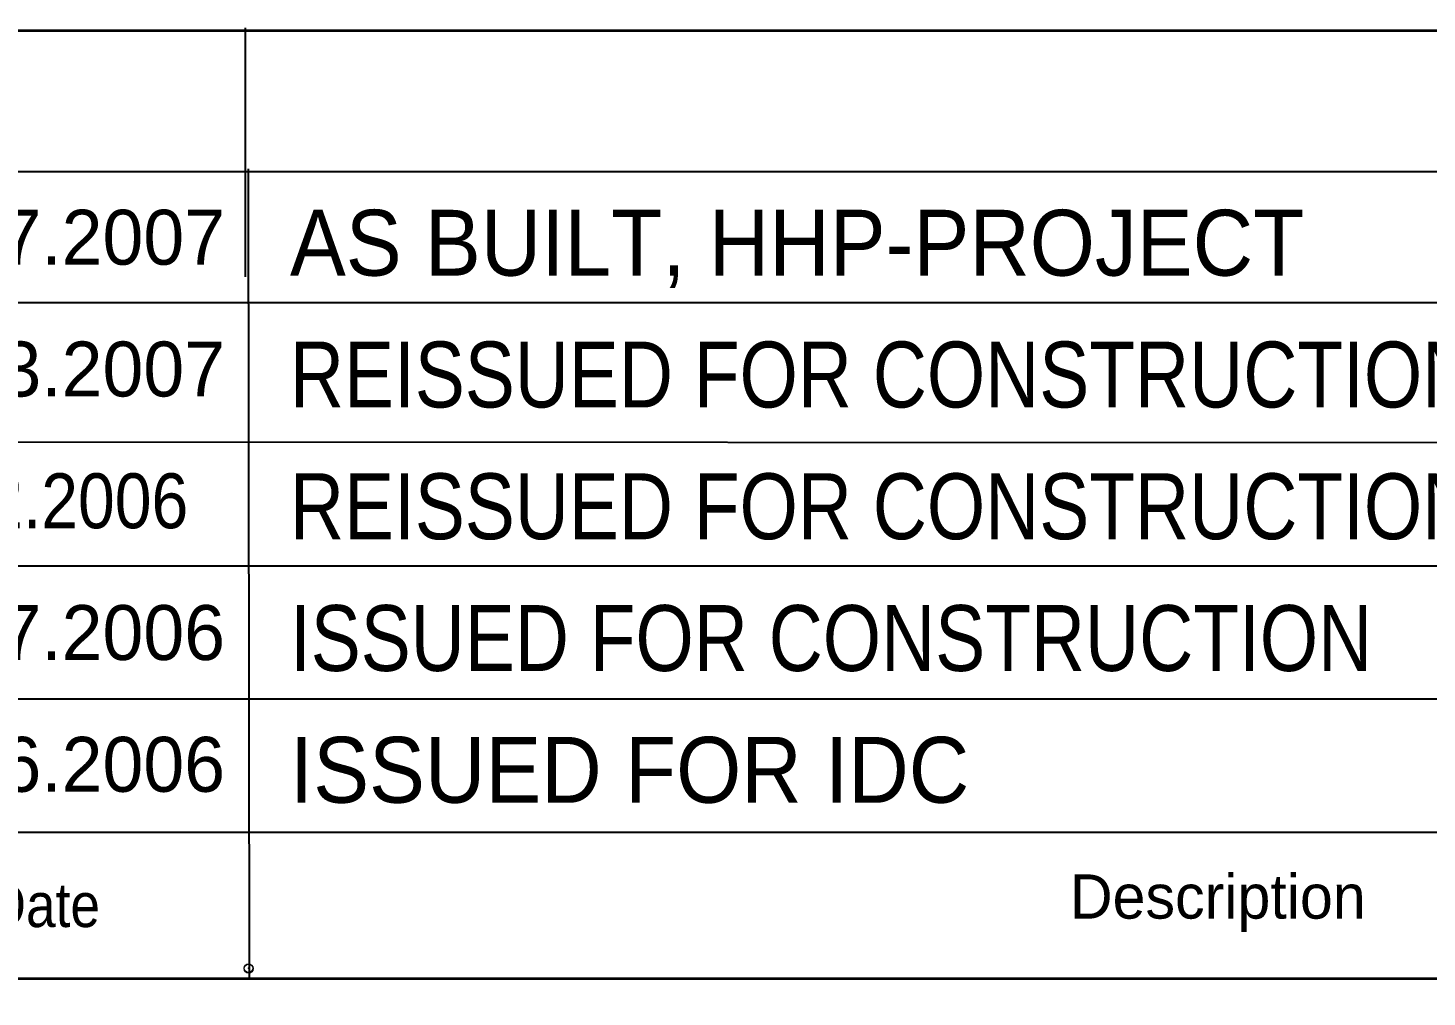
# Model space of a CAD drawing. Header units: millimetres. Extents: x 0 to 841, y 0 to 594.
# Drawn here: x 669.1 to 732.8, y 119.7 to 163.8 of the extents above; entities that cross this region are included whole.
import ezdxf

# ---------------------------------------------------------------- set-up
doc = ezdxf.new("R2010")
doc.units = ezdxf.units.MM
doc.header["$LTSCALE"] = 0.8
doc.header["$PDMODE"] = 32
doc.header["$PDSIZE"] = 0.4
doc.layers.add('1', color=7, linetype='Continuous', lineweight=13)
doc.layers.add('2', color=7, linetype='Continuous')
doc.layers.add('35', color=7, linetype='Continuous')

msp = doc.modelspace()

# ---------------------------------------------------------------- linework, layer by layer
at = {"layer": '1', "lineweight": 25}
for p, q in [((678.9764, 152.4409), (678.9764, 163.7795)), ((679.1055, 157.363), (679.1425, 120.4685)), ((648.7402, 157.2441), (829.0551, 157.2441)), ((648.8252, 151.274), (829.2693, 151.274)), ((648.8268, 144.9488), (829.2677, 144.852)), ((648.8276, 139.2898), (829.2701, 139.285)), ((648.8173, 133.2315), (829.2748, 133.2315)), ((648.8126, 127.1669), (829.263, 127.1669))]:
    msp.add_line(p, q, dxfattribs=at)
at = {"layer": '1', "lineweight": 35}
msp.add_line((829.2567, 120.4906), (648.8079, 120.4748), dxfattribs=at)
msp.add_lwpolyline([(648.7795, 84.0008), (648.8378, 163.6693), (829.263, 163.6693)], dxfattribs=at)
at = {"layer": '1'}
for p in [(679.1126, 120.9669), (679.122, 120.9472)]:
    msp.add_point(p, dxfattribs=at)

# ---------------------------------------------------------------- texts
at = {"layer": '1', "width": 0.9}
msp.add_text('Date', height=2.013, dxfattribs=at).set_placement((667.2386, 122.8402))
at = {"layer": '1'}
msp.add_text('Description', height=2.013, dxfattribs=at).set_placement((716.4953, 123.2244))
at = {"layer": '2'}
for s, width, p in [('AS BUILT, HHP-PROJECT', 0.95, (681, 152.5)), ('REISSUED FOR CONSTRUCTION', 0.85, (681, 146.5)), ('REISSUED FOR CONSTRUCTION', 0.85, (681, 140.5)), ('ISSUED FOR CONSTRUCTION', 0.85, (681, 134.5)), ('ISSUED FOR IDC', 0.95, (681, 128.5))]:
    msp.add_text(s, height=3, dxfattribs=dict(at, width=width)).set_placement(p)
at = {"layer": '35'}
for s, p in [('12.07.2007', (661.315, 153)), ('23.03.2007', (661.315, 147)), ('06.07.2006', (661.315, 135)), ('27.06.2006', (661.315, 129))]:
    msp.add_text(s, height=2.5, dxfattribs=at).set_placement(p)
at = {"layer": '35', "width": 0.9}
msp.add_text('21.12.2006', height=2.5, dxfattribs=at).set_placement((661.315, 141))

doc.saveas('drawing.dxf')
